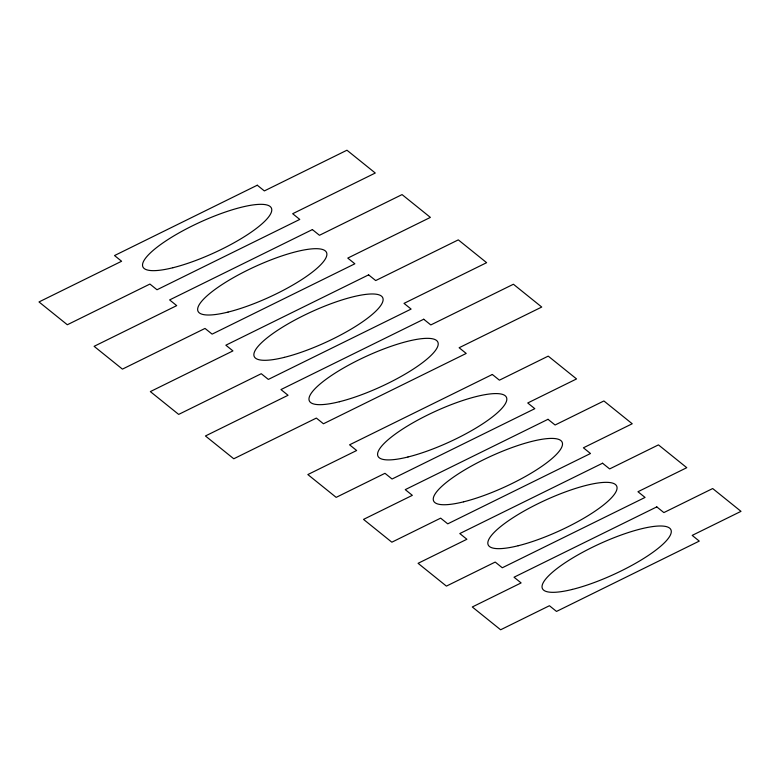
<?xml version="1.0" encoding="UTF-8"?>
<svg xmlns="http://www.w3.org/2000/svg" width="780" height="780" viewBox="0 0 780 780"><rect width="100%" height="100%" fill="white"/><g stroke="black" fill="none" stroke-linecap="round" stroke-linejoin="round"><path stroke-width="1.17" d="M257.273 185.221L114.523 255.557L121.602 261.251L39 301.948L67.324 324.753L149.926 284.056L157.004 289.76L299.764 219.424L292.675 213.72L375.277 173.024L346.954 150.218L264.361 190.915L257.273 185.221M312.38 229.583L169.621 299.92L176.709 305.623L94.107 346.32L122.431 369.125L205.023 328.429L212.111 334.132L354.861 263.796L347.782 258.092L430.385 217.396L402.061 194.591L319.459 235.287L312.38 229.583M368.618 274.862L225.859 345.199L232.937 350.902L150.345 391.599L178.669 414.404L261.261 373.708L268.349 379.411L411.099 309.075L404.02 303.371L486.623 262.675L458.299 239.87L375.697 280.566L368.618 274.862M423.725 319.235L280.966 389.571L288.044 395.275L205.442 435.971L233.766 458.776L316.368 418.08L323.447 423.774L466.206 353.438L459.127 347.744L541.73 307.047L513.406 284.242L430.804 324.938L423.725 319.235M492.336 374.478L349.577 444.815L356.655 450.508L307.846 474.562L336.17 497.367L384.979 473.314L392.057 479.017L534.817 408.681L527.738 402.977L576.547 378.934L548.223 356.128L499.415 380.182L492.336 374.478M548.008 419.308L405.249 489.635L412.337 495.339L363.529 519.392L391.843 542.197L440.651 518.144L447.74 523.848L590.489 453.511L583.411 447.808L632.219 423.764L603.895 400.959L555.087 425.002L548.008 419.308M602.56 463.223L459.8 533.559L466.889 539.263L418.08 563.316L446.404 586.111L495.212 562.068L502.291 567.772L645.05 497.435L637.962 491.731L686.77 467.688L658.447 444.883L609.638 468.926L602.56 463.223M656.789 506.893L514.03 577.219L521.108 582.923L472.3 606.976L500.624 629.782L549.432 605.728L556.51 611.432L699.27 541.096L692.192 535.392L741 511.349L712.676 488.543L663.868 512.587L656.789 506.893M172.926 267.725A70.658 16.858 -24.6 0 0 271.732 210.561A70.658 16.858 -24.6 0 0 176.768 234.185A70.658 16.858 -24.6 0 0 172.926 267.725M518.203 545.737A70.658 16.858 -24.6 0 0 617.019 488.572A70.658 16.858 -24.6 0 0 522.054 512.197A70.658 16.858 -24.6 0 0 518.203 545.737M572.432 589.397A70.658 16.858 -24.6 0 0 671.249 532.233A70.658 16.858 -24.6 0 0 576.274 555.857A70.658 16.858 -24.6 0 0 572.432 589.397M228.023 312.088A70.658 16.858 -24.6 0 0 326.84 254.933A70.658 16.858 -24.6 0 0 231.874 278.548A70.658 16.858 -24.6 0 0 228.023 312.088M284.261 357.377A70.658 16.858 -24.6 0 0 383.077 300.212A70.658 16.858 -24.6 0 0 288.103 323.837A70.658 16.858 -24.6 0 0 284.261 357.377M339.368 401.739A70.658 16.858 -24.6 0 0 438.175 344.575A70.658 16.858 -24.6 0 0 343.21 368.199A70.658 16.858 -24.6 0 0 339.368 401.739M463.651 501.813A70.658 16.858 -24.6 0 0 562.468 444.649A70.658 16.858 -24.6 0 0 467.493 468.273A70.658 16.858 -24.6 0 0 463.651 501.813M407.979 456.982A70.658 16.858 -24.6 0 0 506.785 399.818A70.658 16.858 -24.6 0 0 411.82 423.442A70.658 16.858 -24.6 0 0 407.979 456.982"/></g></svg>
